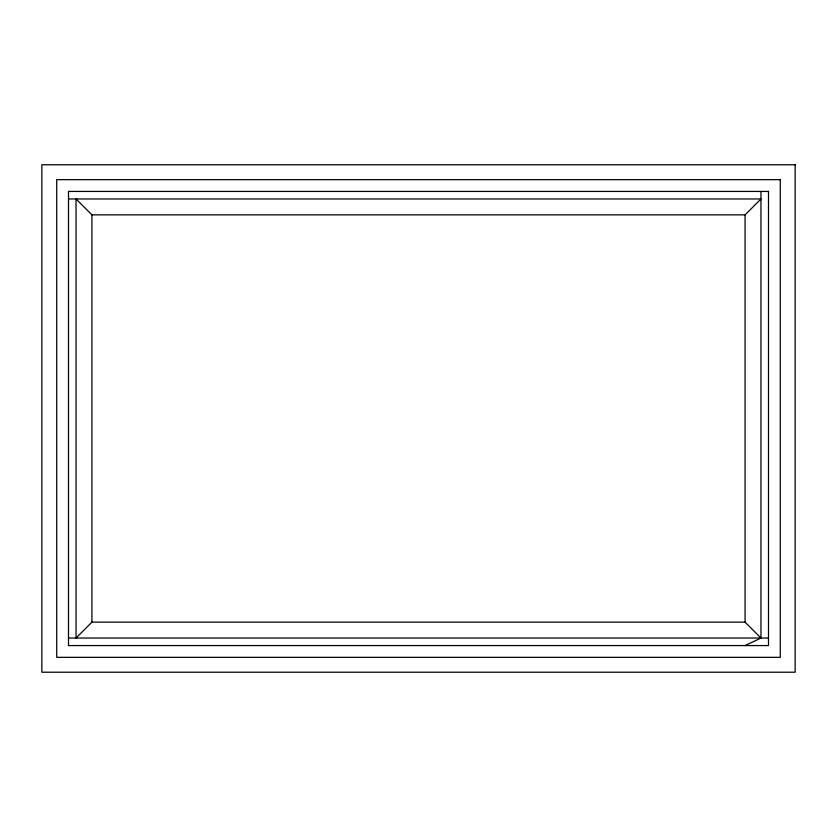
<?xml version="1.0" encoding="UTF-8"?>
<svg xmlns="http://www.w3.org/2000/svg" width="837" height="837" viewBox="0 0 837 837"><rect width="100%" height="100%" fill="white"/><g stroke="black" fill="none" stroke-linecap="round" stroke-linejoin="round"><path stroke-width="1.26" d="M745.076 645.568L760.969 638.035L745.076 622.142L91.924 622.142L76.031 638.035L76.031 198.965L91.924 214.858L745.076 214.858L760.969 198.965L68.498 198.965M68.498 638.035L768.502 638.035M760.969 191.432L760.969 638.035M745.076 214.858L745.076 622.142M91.924 214.858L91.924 622.142M795.15 164.784L41.85 164.784L41.85 672.216L795.15 672.216L795.15 164.784M780.272 179.662L56.728 179.662L56.728 657.338L780.272 657.338L780.272 179.662M768.502 191.432L68.498 191.432L68.498 645.568L768.502 645.568L768.502 191.432"/></g></svg>
